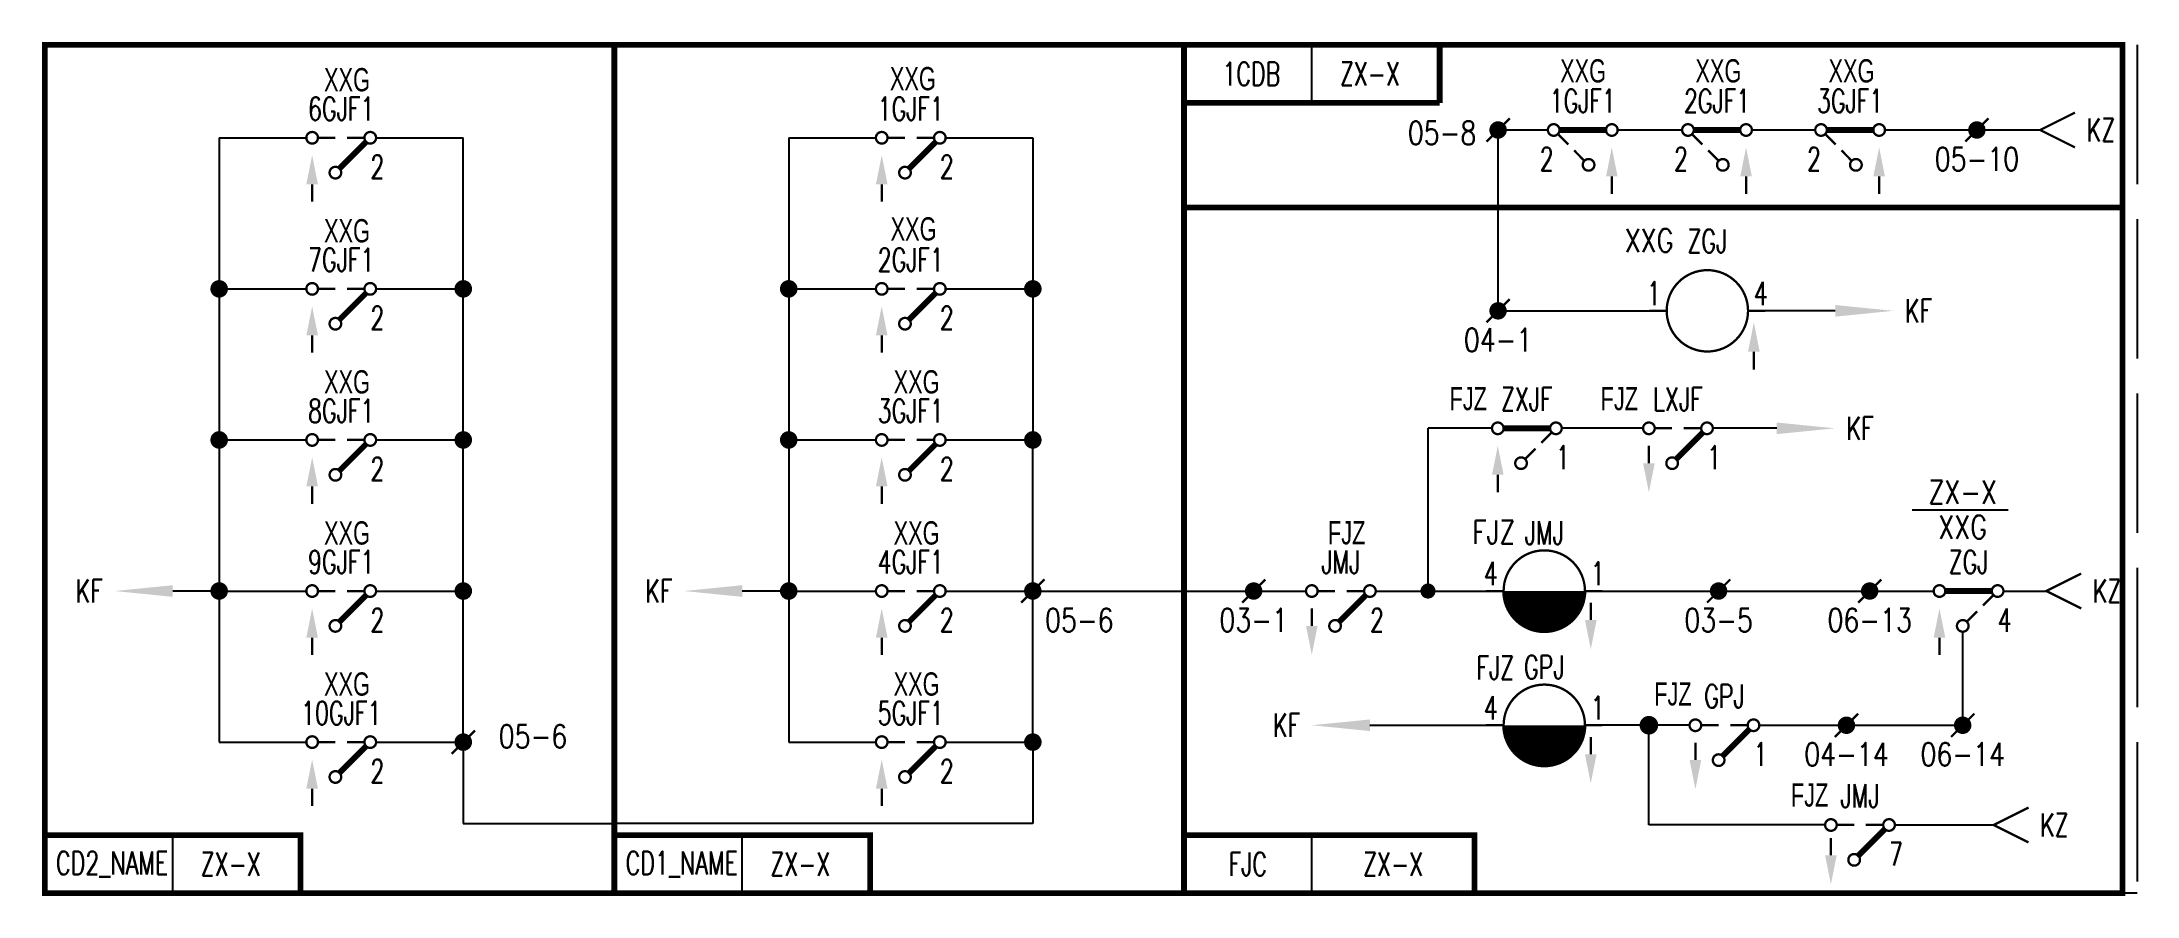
# Model space of a CAD drawing. Header units: millimetres. Extents: x -180 to 0, y -73 to 0.
import ezdxf
from ezdxf.enums import TextEntityAlignment as Align

# ---------------------------------------------------------------- set-up
doc = ezdxf.new("R2010")
doc.units = ezdxf.units.MM
doc.linetypes.add('ACAD_ISO02W100', pattern=[15, 12, -3])
doc.layers.add('hide', color=7, linetype='Continuous')
doc.layers.add('tie', color=7, linetype='Continuous')
doc.styles.add('HZ', font='TXT', dxfattribs={"width": 0.7, "bigfont": 'HZTXT'})

# ---------------------------------------------------------------- blocks, each defined once
blk = doc.blocks.new('D4')
for points, const_width in [([(2.73, 2.73), (0.36, 0.36)], 0.5), ([(0.5, 0), (2, 0)], 0.2), ([(3, 0), (4.5, 0)], 0.2)]:
    blk.add_lwpolyline(points, dxfattribs=dict(const_width=const_width))
at = {"const_width": 0.2}
for points in [[(3, 3.5, -1), (3, 2.5, -1), (3, 3.5)], [(0, 0.5, -1), (0, -0.5, -1), (0, 0.5)], [(5, 0.5, -1), (5, -0.5, -1), (5, 0.5)]]:
    blk.add_lwpolyline(points, format="xyb", dxfattribs=at)
blk = doc.blocks.new('D3')
for points, const_width in [([(1.75, 1.75), (2.69, 2.69)], 0.2), ([(0.32, 0.32), (1.25, 1.25)], 0.2), ([(4.5, 0), (0.5, 0)], 0.5)]:
    blk.add_lwpolyline(points, dxfattribs=dict(const_width=const_width))
at = {"const_width": 0.2}
for points in [[(3, 3.5, -1), (3, 2.5, -1), (3, 3.5)], [(0, 0.5, -1), (0, -0.5, -1), (0, 0.5)], [(5, 0.5, -1), (5, -0.5, -1), (5, 0.5)]]:
    blk.add_lwpolyline(points, format="xyb", dxfattribs=at)

msp = doc.modelspace()

# ---------------------------------------------------------------- linework, layer by layer
at = {"color": 7}
for p, q in [((-71, -5), (-71, 0)), ((-165, -8), (-157.5, -8)), ((-165, -8), (-165, -60)), ((-151.5, -8), (-144, -8)), ((-144, -60), (-144, -8)), ((-116, -8), (-108.5, -8)), ((-102.5, -8), (-95, -8)), ((-54.97, -22.89), (-54.97, -7.33)), ((-54.97, -7.33), (-50.69, -7.33)), ((-44.69, -7.33), (-39.14, -7.33)), ((-33.14, -7.33), (-27.81, -7.33)), ((-21.69, -7.33), (-8.34, -7.33)), ((-165, -21), (-157.5, -21)), ((-151.5, -21), (-144, -21)), ((-116, -21), (-108.5, -21)), ((-102.5, -21), (-95, -21)), ((-54.97, -22.89), (-41.97, -22.89)), ((-25.97, -22.89), (-31.97, -22.89)), ((-165, -34), (-157.5, -34)), ((-151.5, -34), (-144, -34)), ((-116, -34), (-108.5, -34)), ((-116, -34), (-116, -60)), ((-102.5, -34), (-95, -34)), ((-95, -60), (-95, -34)), ((-55.5, -33), (-61, -33)), ((-61, -47), (-61, -33)), ((-42.5, -33), (-49.5, -33)), ((-31, -33), (-36.5, -33)), ((-19.34, -40), (-11.08, -40)), ((-165, -47), (-169, -47)), ((-165, -47), (-157.5, -47)), ((-151.5, -47), (-144, -47)), ((-116, -47), (-120, -47)), ((-116, -47), (-108.5, -47)), ((-102.5, -47), (-95, -47)), ((-95, -47), (-82, -47)), ((-82, -47), (-71.5, -47)), ((-65.5, -47), (-56, -47)), ((-46, -47), (-17.5, -47)), ((-11.5, -47), (-7.81, -47)), ((-15, -58.55), (-15, -50.5)), ((-66, -58.55), (-56, -58.55)), ((-38.5, -58.55), (-46, -58.55)), ((-42, -67.13), (-42, -58.55)), ((-32.5, -58.55), (-15, -58.55)), ((-165, -60), (-157.5, -60)), ((-151.5, -60), (-144, -60)), ((-144, -60), (-144, -67)), ((-116, -60), (-108.5, -60)), ((-102.5, -60), (-95, -60)), ((-95, -60), (-95, -67)), ((-169, -73), (-169, -68)), ((-144, -67), (-131, -67)), ((-95, -67), (-131, -67)), ((-120, -73), (-120, -68)), ((-71, -73), (-71, -68)), ((-26.84, -67.13), (-42, -67.13)), ((-20.84, -67.13), (-12.34, -67.13))]:
    msp.add_line(p, q, dxfattribs=at)
for p, q in [((-116, -8), (-116, -21)), ((-95, -8), (-95, -21)), ((-116, -21), (-116, -34)), ((-95, -21), (-95, -21)), ((-95, -21), (-95, -34))]:
    msp.add_line(p, q)
for points, const_width in [([(-180, -73), (-131, -73), (-131, 0), (-180, 0), (-180, -73)], 0.5), ([(-131, -73), (-82, -73), (-82, 0), (-131, 0), (-131, -73)], 0.5), ([(-82, 0), (-82, -14), (-1.25, -14), (-1.26, 0), (-82, 0)], 0.5), ([(-82, 0), (-82, -5), (-60, -5)], 0.5), ([(-32.97, -26.39), (-32.97, -27.96)], 0.2), ([(-180, -68), (-180, -73), (-158, -73)], 0.5), ([(-131, -68), (-131, -73), (-109, -73)], 0.5)]:
    msp.add_lwpolyline(points, dxfattribs=dict(const_width=const_width))
for points, const_width in [([(-82, 0), (-60, 0), (-60, -5)], 0.5), ([(-55.97, -8.33), (-53.97, -6.33)], 0.2), ([(-45.69, -7.33), (-49.69, -7.33)], 0.5), ([(-34.14, -7.33), (-38.14, -7.33)], 0.5), ([(-22.69, -7.33), (-26.69, -7.33)], 0.5), ([(-14.78, -8.33), (-12.78, -6.33)], 0.2), ([(-5.34, -5.83), (-8.34, -7.33), (-5.34, -8.83)], 0.2), ([(-155, -8), (-156.5, -8)], 0.2), ([(-154.73, -10.73), (-152.36, -8.36)], 0.5), ([(-152.5, -8), (-154, -8)], 0.2), ([(-106, -8), (-107.5, -8)], 0.2), ([(-105.73, -10.73), (-103.36, -8.36)], 0.5), ([(-103.5, -8), (-105, -8)], 0.2), ([(-48.94, -8.58), (-49.88, -7.64)], 0.2), ([(-47.51, -10.02), (-48.44, -9.08)], 0.2), ([(-37.39, -8.58), (-38.33, -7.64)], 0.2), ([(-35.96, -10.02), (-36.89, -9.08)], 0.2), ([(-25.94, -8.58), (-26.88, -7.64)], 0.2), ([(-24.51, -10.02), (-25.44, -9.08)], 0.2), ([(-157, -12), (-157, -13.5)], 0.2), ([(-108, -12), (-108, -13.5)], 0.2), ([(-82, -14), (-1.25, -14), (-1.25, -73), (-82, -73), (-82, -12), (-82, -12)], 0.5), ([(-45.19, -11.33), (-45.19, -12.83)], 0.2), ([(-33.64, -11.33), (-33.64, -12.83)], 0.2), ([(-22.19, -11.33), (-22.19, -12.83)], 0.2), ([(-155, -21), (-156.5, -21)], 0.2), ([(-154.73, -23.73), (-152.36, -21.36)], 0.5), ([(-152.5, -21), (-154, -21)], 0.2), ([(-106, -21), (-107.5, -21)], 0.2), ([(-105.73, -23.73), (-103.36, -21.36)], 0.5), ([(-103.5, -21), (-105, -21)], 0.2), ([(-55.97, -23.89), (-53.97, -21.89)], 0.2), ([(-40.47, -22.89), (-41.97, -22.89)], 0.2), ([(-33.47, -22.89), (-31.97, -22.89)], 0.2), ([(-157, -25), (-157, -26.5)], 0.2), ([(-108, -25), (-108, -26.5)], 0.2), ([(-155, -34), (-156.5, -34)], 0.2), ([(-154.73, -36.73), (-152.36, -34.36)], 0.5), ([(-152.5, -34), (-154, -34)], 0.2), ([(-106, -34), (-107.5, -34)], 0.2), ([(-105.73, -36.73), (-103.36, -34.36)], 0.5), ([(-103.5, -34), (-105, -34)], 0.2), ([(-42, -36), (-42, -34.5)], 0.2), ([(-55, -37), (-55, -38.5)], 0.2), ([(-157, -38), (-157, -39.5)], 0.2), ([(-108, -38), (-108, -39.5)], 0.2), ([(-96, -48), (-94, -46)], 0.2), ([(-77, -48), (-75, -46)], 0.2), ([(-37, -48), (-35, -46)], 0.2), ([(-24, -48), (-22, -46)], 0.2), ([(-16.5, -47), (-12.5, -47)], 0.5), ([(-4.81, -45.5), (-7.81, -47), (-4.81, -48.5)], 0.2), ([(-155, -47), (-156.5, -47)], 0.2), ([(-154.73, -49.73), (-152.36, -47.36)], 0.5), ([(-152.5, -47), (-154, -47)], 0.2), ([(-106, -47), (-107.5, -47)], 0.2), ([(-105.73, -49.73), (-103.36, -47.36)], 0.5), ([(-103.5, -47), (-105, -47)], 0.2), ([(-71, -50), (-71, -48.5)], 0.2), ([(-54.5, -47), (-56, -47)], 0.2), ([(-47.5, -47), (-46, -47)], 0.2), ([(-47, -49.5), (-47, -48)], 0.2), ([(-13.75, -48.75), (-14.69, -49.69)], 0.2), ([(-12.32, -47.32), (-13.25, -48.25)], 0.2), ([(-157, -51), (-157, -52.5)], 0.2), ([(-108, -51), (-108, -52.5)], 0.2), ([(-17, -51), (-17, -52.5)], 0.2), ([(-26, -59.55), (-24, -57.55)], 0.2), ([(-16, -59.55), (-14, -57.55)], 0.2), ([(-145, -61), (-143, -59)], 0.2), ([(-54.5, -58.55), (-56, -58.55)], 0.2), ([(-47.5, -58.55), (-46, -58.55)], 0.2), ([(-47, -61.05), (-47, -59.55)], 0.2), ([(-155, -60), (-156.5, -60)], 0.2), ([(-154.73, -62.73), (-152.36, -60.36)], 0.5), ([(-152.5, -60), (-154, -60)], 0.2), ([(-106, -60), (-107.5, -60)], 0.2), ([(-105.73, -62.73), (-103.36, -60.36)], 0.5), ([(-103.5, -60), (-105, -60)], 0.2), ([(-38, -61.55), (-38, -60.05)], 0.2), ([(-157, -64), (-157, -65.5)], 0.2), ([(-108, -64), (-108, -65.5)], 0.2), ([(-9.34, -65.63), (-12.34, -67.13), (-9.34, -68.63)], 0.2), ([(-180, -68), (-158, -68), (-158, -73)], 0.5), ([(-131, -68), (-109, -68), (-109, -73)], 0.5), ([(-82, -68), (-57, -68), (-57, -73)], 0.5), ([(-82, -68), (-82, -73), (-57, -73)], 0.5), ([(-26.34, -69.74), (-26.34, -68.24)], 0.2)]:
    msp.add_lwpolyline(points, dxfattribs=dict(at, const_width=const_width))
for points, const_width in [([(-55.35, -7.33, 1), (-54.6, -7.33, 1)], 0.75), ([(-14.16, -7.33, 1), (-13.41, -7.33, 1)], 0.75), ([(-40.47, -22.89, 1), (-33.47, -22.89, 1)], 0.2), ([(-165.38, -21, 1), (-164.62, -21, 1)], 0.75), ([(-144.38, -21, 1), (-143.62, -21, 1)], 0.75), ([(-116.38, -21, 1), (-115.62, -21, 1)], 0.75), ([(-95.38, -21, 1), (-94.62, -21, 1)], 0.75), ([(-55.35, -22.89, 1), (-54.6, -22.89, 1)], 0.75), ([(-165.38, -34, 1), (-164.62, -34, 1)], 0.75), ([(-144.38, -34, 1), (-143.62, -34, 1)], 0.75), ([(-116.38, -34, 1), (-115.62, -34, 1)], 0.75), ([(-95.38, -34, 1), (-94.62, -34, 1)], 0.75), ([(-54.5, -47, 1), (-47.5, -47, 1)], 0.2), ([(-165.38, -47, 1), (-164.62, -47, 1)], 0.75), ([(-144.38, -47, 1), (-143.62, -47, 1)], 0.75), ([(-116.38, -47, 1), (-115.62, -47, 1)], 0.75), ([(-116.38, -47, 1), (-115.62, -47, 1)], 0.75), ([(-95.38, -47, 1), (-94.62, -47, 1)], 0.75), ([(-95.38, -47, 1), (-94.62, -47, 1)], 0.75), ([(-76.38, -47, 1), (-75.63, -47, 1)], 0.75), ([(-61.33, -47, 1), (-60.68, -47, 1)], 0.65), ([(-36.38, -47, 1), (-35.63, -47, 1)], 0.75), ([(-23.38, -47, 1), (-22.63, -47, 1)], 0.75), ([(-54.5, -58.55, 1), (-47.5, -58.55, 1)], 0.2), ([(-144.38, -60, 1), (-143.62, -60, 1)], 0.75), ([(-95.38, -60, 1), (-94.62, -60, 1)], 0.75), ([(-42.4, -58.55, 1), (-41.6, -58.55, 1)], 0.8), ([(-25.38, -58.55, 1), (-24.63, -58.55, 1)], 0.75), ([(-15.38, -58.55, 1), (-14.63, -58.55, 1)], 0.75)]:
    msp.add_lwpolyline(points, format="xyb", close=True, dxfattribs=dict(at, const_width=const_width))
for points, const_width in [([(-50.19, -6.83, -1), (-50.19, -7.83, -1), (-50.19, -6.83)], 0.2), ([(-45.19, -6.83, -1), (-45.19, -7.83, -1), (-45.19, -6.83)], 0.2), ([(-38.64, -6.83, -1), (-38.64, -7.83, -1), (-38.64, -6.83)], 0.2), ([(-33.64, -6.83, -1), (-33.64, -7.83, -1), (-33.64, -6.83)], 0.2), ([(-27.19, -6.83, -1), (-27.19, -7.83, -1), (-27.19, -6.83)], 0.2), ([(-22.19, -6.83, -1), (-22.19, -7.83, -1), (-22.19, -6.83)], 0.2), ([(-157, -8.5, -1), (-157, -7.5, -1), (-157, -8.5)], 0.2), ([(-152, -8.5, -1), (-152, -7.5, -1), (-152, -8.5)], 0.2), ([(-108, -8.5, -1), (-108, -7.5, -1), (-108, -8.5)], 0.2), ([(-103, -8.5, -1), (-103, -7.5, -1), (-103, -8.5)], 0.2), ([(-155, -11.5, -1), (-155, -10.5, -1), (-155, -11.5)], 0.2), ([(-106, -11.5, -1), (-106, -10.5, -1), (-106, -11.5)], 0.2), ([(-47.19, -9.83, -1), (-47.19, -10.83, -1), (-47.19, -9.83)], 0.2), ([(-35.64, -9.83, -1), (-35.64, -10.83, -1), (-35.64, -9.83)], 0.2), ([(-24.19, -9.83, -1), (-24.19, -10.83, -1), (-24.19, -9.83)], 0.2), ([(-157, -21.5, -1), (-157, -20.5, -1), (-157, -21.5)], 0.2), ([(-152, -21.5, -1), (-152, -20.5, -1), (-152, -21.5)], 0.2), ([(-108, -21.5, -1), (-108, -20.5, -1), (-108, -21.5)], 0.2), ([(-103, -21.5, -1), (-103, -20.5, -1), (-103, -21.5)], 0.2), ([(-155, -24.5, -1), (-155, -23.5, -1), (-155, -24.5)], 0.2), ([(-106, -24.5, -1), (-106, -23.5, -1), (-106, -24.5)], 0.2), ([(-157, -34.5, -1), (-157, -33.5, -1), (-157, -34.5)], 0.2), ([(-152, -34.5, -1), (-152, -33.5, -1), (-152, -34.5)], 0.2), ([(-108, -34.5, -1), (-108, -33.5, -1), (-108, -34.5)], 0.2), ([(-103, -34.5, -1), (-103, -33.5, -1), (-103, -34.5)], 0.2), ([(-155, -37.5, -1), (-155, -36.5, -1), (-155, -37.5)], 0.2), ([(-106, -37.5, -1), (-106, -36.5, -1), (-106, -37.5)], 0.2), ([(-157, -47.5, -1), (-157, -46.5, -1), (-157, -47.5)], 0.2), ([(-152, -47.5, -1), (-152, -46.5, -1), (-152, -47.5)], 0.2), ([(-108, -47.5, -1), (-108, -46.5, -1), (-108, -47.5)], 0.2), ([(-103, -47.5, -1), (-103, -46.5, -1), (-103, -47.5)], 0.2), ([(-51, -48.81, -0.414214), (-52.81, -47)], 3.62), ([(-49.19, -47, -0.414214), (-51, -48.81)], 3.62), ([(-17, -47.5, -1), (-17, -46.5, -1), (-17, -47.5)], 0.2), ([(-12, -47.5, -1), (-12, -46.5, -1), (-12, -47.5)], 0.2), ([(-155, -50.5, -1), (-155, -49.5, -1), (-155, -50.5)], 0.2), ([(-106, -50.5, -1), (-106, -49.5, -1), (-106, -50.5)], 0.2), ([(-15, -50.5, -1), (-15, -49.5, -1), (-15, -50.5)], 0.2), ([(-51, -60.36, -0.414214), (-52.81, -58.55)], 3.62), ([(-49.19, -58.55, -0.414214), (-51, -60.36)], 3.62), ([(-157, -60.5, -1), (-157, -59.5, -1), (-157, -60.5)], 0.2), ([(-152, -60.5, -1), (-152, -59.5, -1), (-152, -60.5)], 0.2), ([(-108, -60.5, -1), (-108, -59.5, -1), (-108, -60.5)], 0.2), ([(-103, -60.5, -1), (-103, -59.5, -1), (-103, -60.5)], 0.2), ([(-155, -63.5, -1), (-155, -62.5, -1), (-155, -63.5)], 0.2), ([(-106, -63.5, -1), (-106, -62.5, -1), (-106, -63.5)], 0.2)]:
    msp.add_lwpolyline(points, format="xyb", dxfattribs=dict(at, const_width=const_width))
for points in [[(-45.69, -11.33), (-44.69, -11.33), (-45.19, -8.83)], [(-34.14, -11.33), (-33.14, -11.33), (-33.64, -8.83)], [(-22.69, -11.33), (-21.69, -11.33), (-22.19, -8.83)], [(-157.5, -12), (-156.5, -12), (-157, -9.5)], [(-108.5, -12), (-107.5, -12), (-108, -9.5)], [(-157.5, -25), (-156.5, -25), (-157, -22.5)], [(-108.5, -25), (-107.5, -25), (-108, -22.5)], [(-25.97, -23.39), (-25.97, -22.39), (-20.97, -22.89)], [(-33.47, -26.39), (-32.47, -26.39), (-32.97, -23.89)], [(-31, -33.5), (-31, -32.5), (-26, -33)], [(-157.5, -38), (-156.5, -38), (-157, -35.5)], [(-108.5, -38), (-107.5, -38), (-108, -35.5)], [(-55.5, -37), (-54.5, -37), (-55, -34.5)], [(-41.5, -36), (-42.5, -36), (-42, -38.5)], [(-169, -46.5), (-169, -47.5), (-174, -47)], [(-120, -46.5), (-120, -47.5), (-125, -47)], [(-157.5, -51), (-156.5, -51), (-157, -48.5)], [(-108.5, -51), (-107.5, -51), (-108, -48.5)], [(-17.5, -51), (-16.5, -51), (-17, -48.5)], [(-70.5, -50), (-71.5, -50), (-71, -52.5)], [(-46.5, -49.5), (-47.5, -49.5), (-47, -52)], [(-66, -58.05), (-66, -59.05), (-71, -58.55)], [(-46.5, -61.05), (-47.5, -61.05), (-47, -63.55)], [(-157.5, -64), (-156.5, -64), (-157, -61.5)], [(-108.5, -64), (-107.5, -64), (-108, -61.5)], [(-37.5, -61.55), (-38.5, -61.55), (-38, -64.05)], [(-25.84, -69.74), (-26.84, -69.74), (-26.34, -72.24)]]:
    msp.add_solid(points, dxfattribs=at)
at = {"layer": 'hide', "color": 3, "linetype": 'ACAD_ISO02W100'}
msp.add_lwpolyline([(-180, 0), (0, 0), (0, -73), (-180, -73)], close=True, dxfattribs=at)

# ---------------------------------------------------------------- block references
at = {"color": 7, "rotation": 180}
for name, p in [('D3', (-50, -33)), ('D4', (-37, -33)), ('D4', (-66, -47)), ('D4', (-33, -58.55)), ('D4', (-21.34, -67.13))]:
    msp.add_blockref(name, p, dxfattribs=at)

# ---------------------------------------------------------------- texts
at = {"color": 7, "style": 'HZ', "width": 0.7}
for s, p in [('1CDB', (-76.2, -2.5)), ('FJC', (-76.5, -70.5))]:
    msp.add_text(s, height=2, dxfattribs=at).set_placement(p, align=Align.MIDDLE)
at = {"color": 3, "style": 'HZ', "width": 0.7}
for s, p in [('ZX-X', (-66, -2.5)), ('CD2_NAME', (-174.2, -70.5)), ('ZX-X', (-164, -70.5)), ('CD1_NAME', (-125.2, -70.5)), ('ZX-X', (-115, -70.5))]:
    msp.add_text(s, height=2, dxfattribs=at).set_placement(p, align=Align.MIDDLE)
at = {"color": 3, "width": 0.7}
for s, p in [('XXG', (-47.66, -2.24)), ('XXG', (-36.02, -2.24)), ('XXG', (-24.57, -2.24)), ('XXG', (-154, -3)), ('XXG', (-105.32, -2.91)), ('XXG', (-154, -16)), ('XXG', (-105.26, -15.84)), ('XXG', (-154, -29)), ('XXG', (-105, -29)), ('XXG', (-154, -42)), ('XXG', (-105, -42)), ('FJZ', (-68, -42)), ('XXG', (-154, -55)), ('XXG', (-105, -55))]:
    msp.add_text(s, height=2, dxfattribs=at).set_placement(p, align=Align.MIDDLE)
at = {"color": 7, "style": 'HZ', "width": 0.7}
for s, p in [('6GJF1', (-154.5, -6.5)), ('1GJF1', (-105.5, -6.5)), ('1GJF1', (-47.69, -5.83)), ('2GJF1', (-36.14, -5.83)), ('3GJF1', (-24.69, -5.83)), ('ZGJ', (-36.97, -17.89)), ('7GJF1', (-154.5, -19.5)), ('2GJF1', (-105.5, -19.5)), ('8GJF1', (-154.5, -32.5)), ('3GJF1', (-105.5, -32.5)), ('ZXJF', (-52.5, -31.5)), ('LXJF', (-39.5, -31.5)), ('JMJ', (-51, -43)), ('9GJF1', (-154.5, -45.5)), ('4GJF1', (-105.5, -45.5)), ('JMJ', (-68.5, -45.5)), ('ZGJ', (-14.5, -45.5)), ('GPJ', (-51, -54.55)), ('GPJ', (-35.5, -57.05)), ('10GJF1', (-154.5, -58.5)), ('5GJF1', (-105.5, -58.5)), ('JMJ', (-23.84, -65.63))]:
    msp.add_text(s, height=2, dxfattribs=at).set_placement(p, align=Align.CENTER)
for s, p in [('2', (-50.19, -10.83)), ('2', (-38.64, -10.83)), ('2', (-27.19, -10.83)), ('1', (-40.97, -22.39)), ('4', (-55, -46.5)), ('KF', (-175, -48)), ('KF', (-126, -48)), ('KF', (-72, -59.55)), ('4', (-55, -58.05))]:
    msp.add_text(s, height=2, dxfattribs=at).set_placement(p, align=Align.RIGHT)
for s, p in [('2', (-152, -11.5)), ('2', (-103, -11.5)), ('4', (-32.97, -22.39)), ('2', (-152, -24.5)), ('2', (-103, -24.5)), ('KF', (-19.97, -23.89)), ('KF', (-25, -34)), ('2', (-152, -37.5)), ('2', (-103, -37.5)), ('1', (-50, -36.5)), ('1', (-37, -36.5)), ('1', (-47, -46.5)), ('KZ', (-3.81, -48)), ('2', (-152, -50.5)), ('2', (-103, -50.5)), ('2', (-66, -50.5)), ('4', (-12, -50.5)), ('1', (-47, -58.05)), ('1', (-33, -62.05)), ('2', (-152, -63.5)), ('2', (-103, -63.5)), ('KZ', (-8.34, -68.13)), ('7', (-21.34, -70.63))]:
    msp.add_text(s, height=2, dxfattribs=at).set_placement(p)
at = {"color": 3, "style": 'HZ'}
for s, width, p in [('XXG', 0.8, (-39.89, -17.83)), ('FJZ', 0.8, (-53.49, -42.94)), ('FJZ', 0.7, (-53.59, -54.6))]:
    msp.add_text(s, height=2, dxfattribs=dict(at, width=width)).set_placement(p, align=Align.RIGHT)
at = {"color": 3, "width": 0.7}
for p in [(-55.93, -31.44), (-42.93, -31.44), (-38.32, -56.85), (-26.56, -65.55)]:
    msp.add_text('FJZ', height=2, dxfattribs=at).set_placement(p, align=Align.RIGHT)
at = {"color": 5, "style": 'HZ', "width": 0.8}
msp.add_text('ZX-X', height=2, dxfattribs=at).set_placement((-15, -39.5), align=Align.CENTER)
at = {"color": 3, "style": 'HZ', "width": 0.8}
msp.add_text('XXG', height=2, dxfattribs=at).set_placement((-15, -42.5), align=Align.CENTER)
at = {"color": 5, "style": 'HZ', "width": 0.7}
msp.add_text('ZX-X', height=2, dxfattribs=at).set_placement((-64, -70.5), align=Align.MIDDLE)
at = {"layer": 'tie', "color": 3, "style": 'HZ', "width": 0.8}
for s, p in [('05-8', (-59.79, -8.58)), ('05-10', (-13.78, -10.83)), ('04-1', (-54.97, -26.39)), ('05-6', (-91, -50.5)), ('03-1', (-76, -50.5)), ('03-5', (-36, -50.5)), ('06-13', (-23, -50.5)), ('05-6', (-138, -60.5)), ('04-14', (-25, -62.05)), ('06-14', (-15, -62.05))]:
    msp.add_text(s, height=2, dxfattribs=at).set_placement(p, align=Align.CENTER)
at = {"layer": 'tie', "color": 1, "style": 'HZ', "width": 0.7}
msp.add_text('KZ', height=2, dxfattribs=at).set_placement((-4.34, -8.33))

doc.saveas('drawing.dxf')
